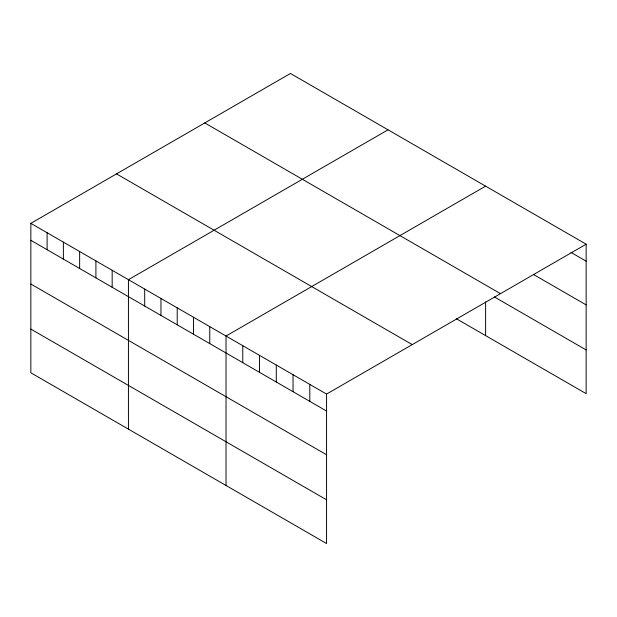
<?xml version="1.0" encoding="UTF-8"?>
<svg xmlns="http://www.w3.org/2000/svg" width="617" height="617" viewBox="0 0 617 617"><rect width="100%" height="100%" fill="white"/><g stroke="black" fill="none" stroke-linecap="round" stroke-linejoin="round"><path stroke-width="0.93" d="M30.85 223.346L326.563 394.07L326.563 543.531L30.85 372.799L30.85 223.346L290.437 73.469L586.15 244.201L586.15 393.654L456.333 318.711M388.024 129.809L128.436 279.686L128.436 429.139M485.61 186.149L226.023 336.026L226.023 485.486M326.563 394.07L586.15 244.201M570.987 252.415L586.15 261.168M533.489 274.488L586.15 304.891M204.775 122.93L500.487 293.653M494.387 296.954L586.15 349.939M116.513 173.886L412.225 344.61M30.85 240.314L326.563 411.045M30.85 284.036L326.563 454.76M30.85 329.085L326.563 499.809M485.61 301.906L485.61 335.609M309.803 384.399L309.803 401.366M293.044 374.72L293.044 391.695M276.293 365.048L276.293 382.016M259.533 355.369L259.533 372.344M242.774 345.697L242.774 362.673M209.757 326.632L209.757 343.607M193.491 317.246L193.491 334.213M177.226 307.852L177.226 324.827M160.96 298.466L160.96 315.434M144.702 289.072L144.702 306.047M112.171 270.292L112.171 287.267M95.905 260.906L95.905 277.874M79.639 251.512L79.639 268.488M63.381 242.126L63.381 259.094M47.116 232.732L47.116 249.708"/></g></svg>
